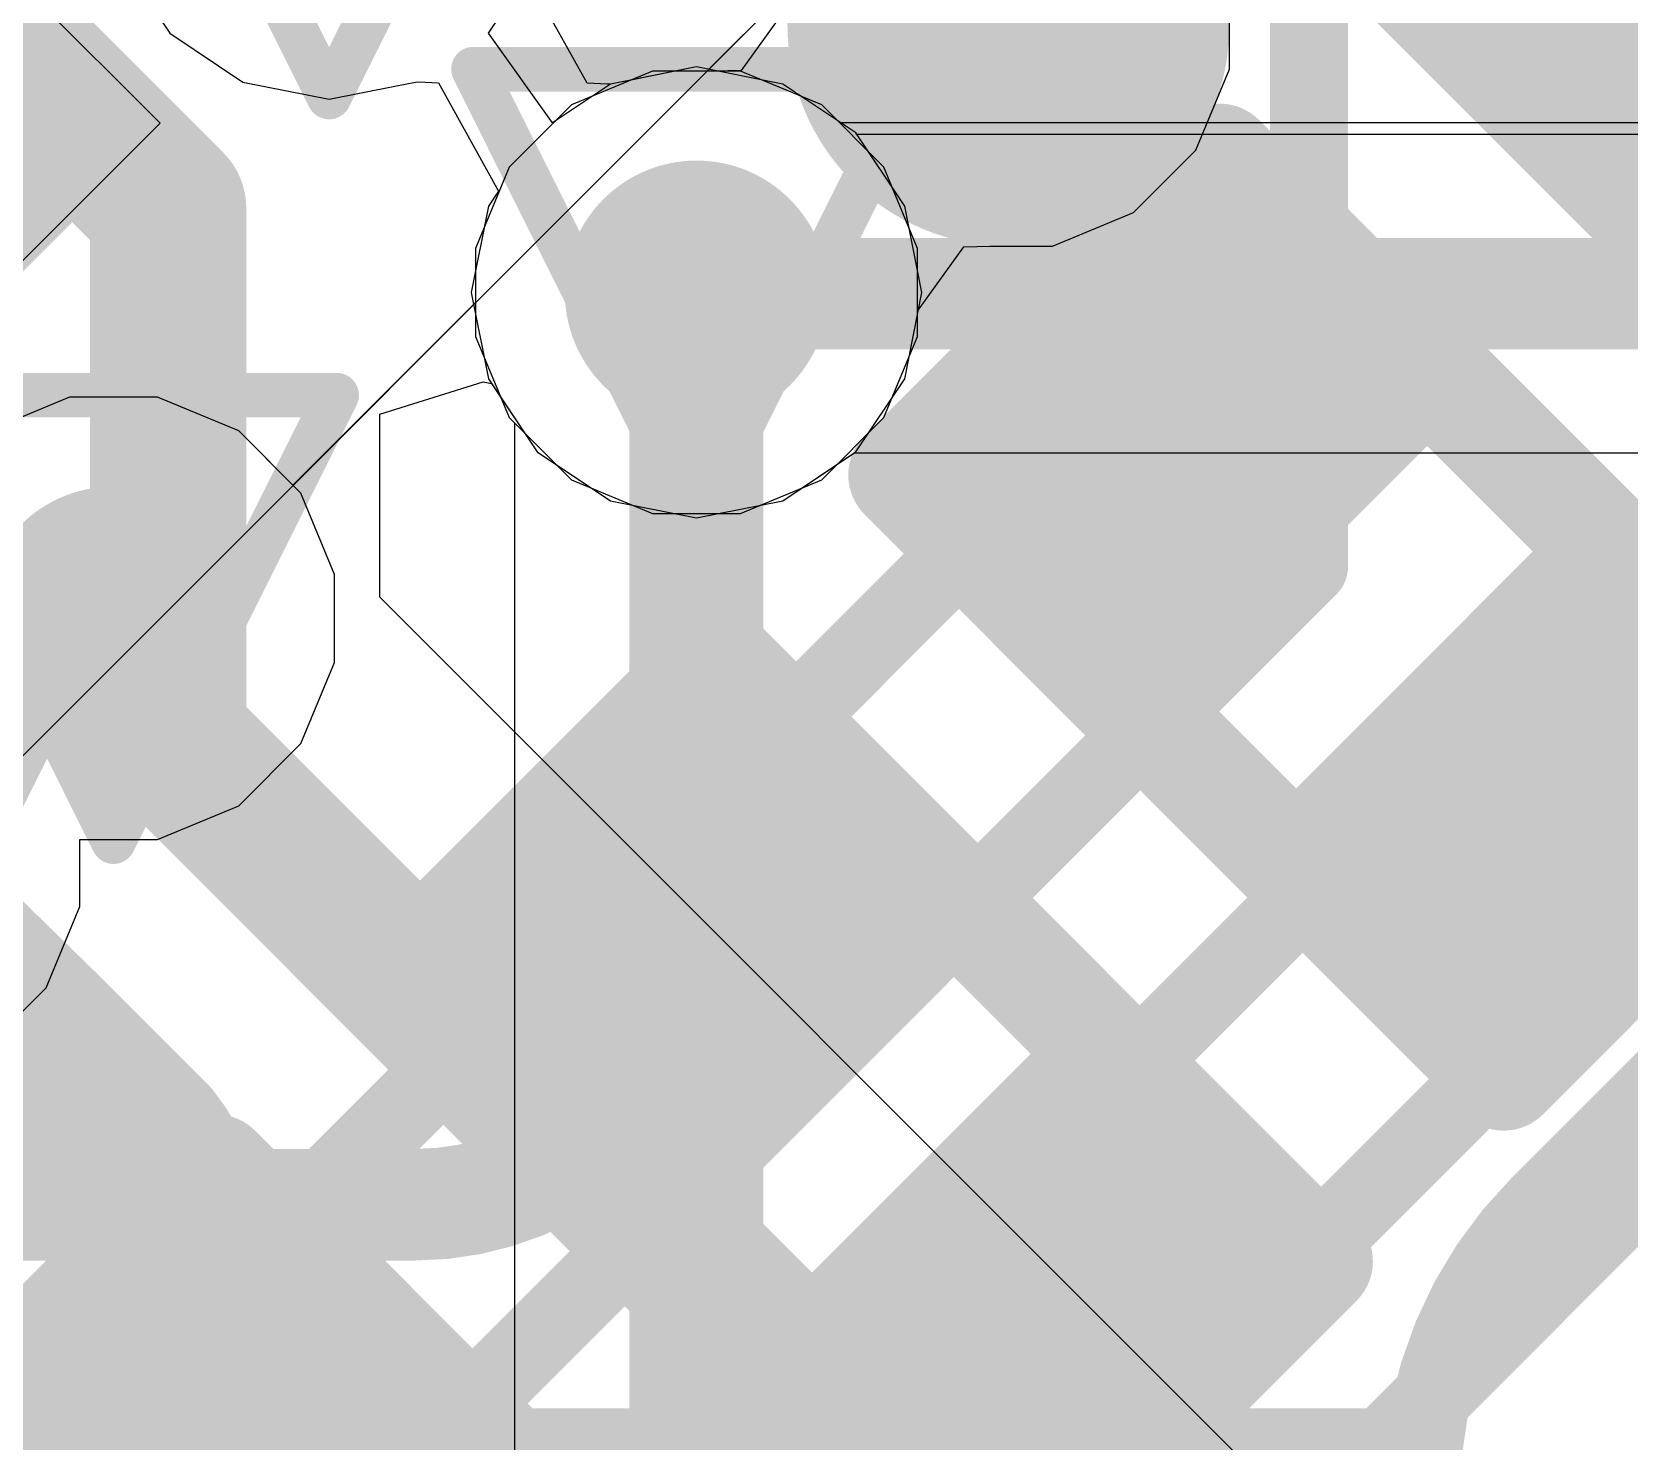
# Model space of a CAD drawing. Header units: inches. Extents: x -6 to 283, y -12 to 154.
# Drawn here: x 42.107 to 43.925, y 9.477 to 11.081 of the extents above; entities that cross this region are included whole.
import ezdxf

# ---------------------------------------------------------------- set-up
doc = ezdxf.new("R2010")
doc.units = ezdxf.units.IN
for name, color, linetype in [('Bottom Layer', 5, 'Continuous'), ('Drill Drawing', 1, 'Continuous'), ('GND-1', 16, 'Continuous'), ('GND-2', 90, 'Continuous'), ('GND-3', 216, 'Continuous'), ('GND-4', 54, 'Continuous'), ('PWR-1', 156, 'Continuous'), ('PWR-2', 130, 'Continuous'), ('Signal L1', 76, 'Continuous'), ('Signal L2', 6, 'Continuous'), ('Top Layer', 1, 'Continuous'), ('Top Overlay', 2, 'Continuous'), ('Top Paste', 8, 'Continuous'), ('Top Solder', 216, 'Continuous'), ('Via Holes', 16, 'Continuous')]:
    doc.layers.add(name, color=color, linetype=linetype)

# ---------------------------------------------------------------- blocks, each defined once
blk = doc.blocks.new('R___0201_126')
at = {"layer": 'Top Layer'}
for points in [[(-0.40999791, 0.18499963), (-0.13999845, 0.18499963), (-0.13999845, -0.18499963), (-0.40999791, -0.18499963)], [(0.14000099, 0.18499963), (0.41000045, 0.18499963), (0.41000045, -0.18499963), (0.14000099, -0.18499963)]]:
    blk.add_hatch(color=1, dxfattribs=at).paths.add_polyline_path(points)
at = {"layer": 'Top Paste'}
for points in [[(-0.40999791, 0.18499963), (-0.13999845, 0.18499963), (-0.13999845, -0.18499963), (-0.40999791, -0.18499963)], [(0.14000099, 0.18499963), (0.41000045, 0.18499963), (0.41000045, -0.18499963), (0.14000099, -0.18499963)]]:
    blk.add_hatch(color=8, dxfattribs=at).paths.add_polyline_path(points)
at = {"layer": 'Top Solder'}
for points in [[(-0.46499907, 0.24000079), (-0.08499729, 0.24000079), (-0.08499729, -0.24000079), (-0.46499907, -0.24000079)], [(0.08499983, 0.24000079), (0.46500161, 0.24000079), (0.46500161, -0.24000079), (0.08499983, -0.24000079)]]:
    blk.add_hatch(color=216, dxfattribs=at).paths.add_polyline_path(points)
at = {"layer": 'Top Overlay'}
for points in [[(-0.4826, 0.254, 0.127, 0.127, 0), (-0.4826, -0.254, 0.127, 0.127, 0)], [(0.4826, 0.254, 0.127, 0.127, 0), (-0.4826, 0.254, 0.127, 0.127, 0)], [(0.4826, 0.254, 0.127, 0.127, 0), (0.4826, -0.254, 0.127, 0.127, 0)], [(0.4826, -0.254, 0.127, 0.127, 0), (-0.4826, -0.254, 0.127, 0.127, 0)]]:
    blk.add_lwpolyline(points, format="xyseb", dxfattribs=at)
for points in [[(-0.51435, 0.254, 0.0635, 0.0635, 1), (-0.4508499999999999, 0.254, 0.0635, 0.0635, 1)], [(-0.51435, 0.254, 0.0635, 0.0635, 1), (-0.4508499999999999, 0.254, 0.0635, 0.0635, 1)], [(0.4508499999999999, 0.254, 0.0635, 0.0635, 1), (0.51435, 0.254, 0.0635, 0.0635, 1)], [(0.4508499999999999, 0.254, 0.0635, 0.0635, 1), (0.51435, 0.254, 0.0635, 0.0635, 1)], [(-0.51435, -0.254, 0.0635, 0.0635, 1), (-0.4508499999999999, -0.254, 0.0635, 0.0635, 1)], [(-0.51435, -0.254, 0.0635, 0.0635, 1), (-0.4508499999999999, -0.254, 0.0635, 0.0635, 1)], [(0.4508499999999999, -0.254, 0.0635, 0.0635, 1), (0.51435, -0.254, 0.0635, 0.0635, 1)], [(0.4508499999999999, -0.254, 0.0635, 0.0635, 1), (0.51435, -0.254, 0.0635, 0.0635, 1)]]:
    blk.add_lwpolyline(points, format="xyseb", close=True, dxfattribs=at)
blk = doc.blocks.new('R___0201_127')
at = {"layer": 'Top Layer'}
for points in [[(-0.40999791, 0.18499963), (-0.13999845, 0.18499963), (-0.13999845, -0.18499963), (-0.40999791, -0.18499963)], [(0.14000099, 0.18499963), (0.41000045, 0.18499963), (0.41000045, -0.18499963), (0.14000099, -0.18499963)]]:
    blk.add_hatch(color=1, dxfattribs=at).paths.add_polyline_path(points)
at = {"layer": 'Top Paste'}
for points in [[(-0.40999791, 0.18499963), (-0.13999845, 0.18499963), (-0.13999845, -0.18499963), (-0.40999791, -0.18499963)], [(0.14000099, 0.18499963), (0.41000045, 0.18499963), (0.41000045, -0.18499963), (0.14000099, -0.18499963)]]:
    blk.add_hatch(color=8, dxfattribs=at).paths.add_polyline_path(points)
at = {"layer": 'Top Solder'}
for points in [[(-0.46499907, 0.24000079), (-0.08499729, 0.24000079), (-0.08499729, -0.24000079), (-0.46499907, -0.24000079)], [(0.08499983, 0.24000079), (0.46500161, 0.24000079), (0.46500161, -0.24000079), (0.08499983, -0.24000079)]]:
    blk.add_hatch(color=216, dxfattribs=at).paths.add_polyline_path(points)
at = {"layer": 'Top Overlay'}
for points in [[(0.4826, 0.254, 0.127, 0.127, 0), (-0.4826, 0.254, 0.127, 0.127, 0)], [(-0.4826, 0.254, 0.127, 0.127, 0), (-0.4826, -0.254, 0.127, 0.127, 0)], [(0.4826, 0.254, 0.127, 0.127, 0), (0.4826, -0.254, 0.127, 0.127, 0)], [(0.4826, -0.254, 0.127, 0.127, 0), (-0.4826, -0.254, 0.127, 0.127, 0)]]:
    blk.add_lwpolyline(points, format="xyseb", dxfattribs=at)
for points in [[(-0.51435, 0.254, 0.0635, 0.0635, 1), (-0.4508499999999999, 0.254, 0.0635, 0.0635, 1)], [(-0.51435, 0.254, 0.0635, 0.0635, 1), (-0.4508499999999999, 0.254, 0.0635, 0.0635, 1)], [(0.4508499999999999, 0.254, 0.0635, 0.0635, 1), (0.51435, 0.254, 0.0635, 0.0635, 1)], [(0.4508499999999999, 0.254, 0.0635, 0.0635, 1), (0.51435, 0.254, 0.0635, 0.0635, 1)], [(-0.51435, -0.254, 0.0635, 0.0635, 1), (-0.4508499999999999, -0.254, 0.0635, 0.0635, 1)], [(-0.51435, -0.254, 0.0635, 0.0635, 1), (-0.4508499999999999, -0.254, 0.0635, 0.0635, 1)], [(0.4508499999999999, -0.254, 0.0635, 0.0635, 1), (0.51435, -0.254, 0.0635, 0.0635, 1)], [(0.4508499999999999, -0.254, 0.0635, 0.0635, 1), (0.51435, -0.254, 0.0635, 0.0635, 1)]]:
    blk.add_lwpolyline(points, format="xyseb", close=True, dxfattribs=at)
blk = doc.blocks.new('R___0201_132')
at = {"layer": 'Top Layer'}
for points in [[(-0.40999791, 0.18499963), (-0.13999845, 0.18499963), (-0.13999845, -0.18499963), (-0.40999791, -0.18499963)], [(0.14000099, 0.18499963), (0.41000045, 0.18499963), (0.41000045, -0.18499963), (0.14000099, -0.18499963)]]:
    blk.add_hatch(color=1, dxfattribs=at).paths.add_polyline_path(points)
at = {"layer": 'Top Paste'}
for points in [[(-0.40999791, 0.18499963), (-0.13999845, 0.18499963), (-0.13999845, -0.18499963), (-0.40999791, -0.18499963)], [(0.14000099, 0.18499963), (0.41000045, 0.18499963), (0.41000045, -0.18499963), (0.14000099, -0.18499963)]]:
    blk.add_hatch(color=8, dxfattribs=at).paths.add_polyline_path(points)
at = {"layer": 'Top Solder'}
for points in [[(-0.46499907, 0.24000079), (-0.08499729, 0.24000079), (-0.08499729, -0.24000079), (-0.46499907, -0.24000079)], [(0.08499983, 0.24000079), (0.46500161, 0.24000079), (0.46500161, -0.24000079), (0.08499983, -0.24000079)]]:
    blk.add_hatch(color=216, dxfattribs=at).paths.add_polyline_path(points)
at = {"layer": 'Top Overlay'}
for points in [[(-0.4826, 0.254, 0.127, 0.127, 0), (-0.4826, -0.254, 0.127, 0.127, 0)], [(0.4826, 0.254, 0.127, 0.127, 0), (-0.4826, 0.254, 0.127, 0.127, 0)], [(0.4826, 0.254, 0.127, 0.127, 0), (0.4826, -0.254, 0.127, 0.127, 0)], [(0.4826, -0.254, 0.127, 0.127, 0), (-0.4826, -0.254, 0.127, 0.127, 0)]]:
    blk.add_lwpolyline(points, format="xyseb", dxfattribs=at)
for points in [[(-0.51435, 0.254, 0.0635, 0.0635, 1), (-0.4508499999999999, 0.254, 0.0635, 0.0635, 1)], [(-0.51435, 0.254, 0.0635, 0.0635, 1), (-0.4508499999999999, 0.254, 0.0635, 0.0635, 1)], [(0.4508499999999999, 0.254, 0.0635, 0.0635, 1), (0.51435, 0.254, 0.0635, 0.0635, 1)], [(0.4508499999999999, 0.254, 0.0635, 0.0635, 1), (0.51435, 0.254, 0.0635, 0.0635, 1)], [(-0.51435, -0.254, 0.0635, 0.0635, 1), (-0.4508499999999999, -0.254, 0.0635, 0.0635, 1)], [(-0.51435, -0.254, 0.0635, 0.0635, 1), (-0.4508499999999999, -0.254, 0.0635, 0.0635, 1)], [(0.4508499999999999, -0.254, 0.0635, 0.0635, 1), (0.51435, -0.254, 0.0635, 0.0635, 1)], [(0.4508499999999999, -0.254, 0.0635, 0.0635, 1), (0.51435, -0.254, 0.0635, 0.0635, 1)]]:
    blk.add_lwpolyline(points, format="xyseb", close=True, dxfattribs=at)
blk = doc.blocks.new('R___0201_133')
at = {"layer": 'Top Layer'}
for points in [[(-0.40999791, 0.18499963), (-0.13999845, 0.18499963), (-0.13999845, -0.18499963), (-0.40999791, -0.18499963)], [(0.14000099, 0.18499963), (0.41000045, 0.18499963), (0.41000045, -0.18499963), (0.14000099, -0.18499963)]]:
    blk.add_hatch(color=1, dxfattribs=at).paths.add_polyline_path(points)
at = {"layer": 'Top Paste'}
for points in [[(-0.40999791, 0.18499963), (-0.13999845, 0.18499963), (-0.13999845, -0.18499963), (-0.40999791, -0.18499963)], [(0.14000099, 0.18499963), (0.41000045, 0.18499963), (0.41000045, -0.18499963), (0.14000099, -0.18499963)]]:
    blk.add_hatch(color=8, dxfattribs=at).paths.add_polyline_path(points)
at = {"layer": 'Top Solder'}
for points in [[(-0.46499907, 0.24000079), (-0.08499729, 0.24000079), (-0.08499729, -0.24000079), (-0.46499907, -0.24000079)], [(0.08499983, 0.24000079), (0.46500161, 0.24000079), (0.46500161, -0.24000079), (0.08499983, -0.24000079)]]:
    blk.add_hatch(color=216, dxfattribs=at).paths.add_polyline_path(points)
at = {"layer": 'Top Overlay'}
for points in [[(0.4826, 0.254, 0.127, 0.127, 0), (-0.4826, 0.254, 0.127, 0.127, 0)], [(-0.4826, 0.254, 0.127, 0.127, 0), (-0.4826, -0.254, 0.127, 0.127, 0)], [(0.4826, 0.254, 0.127, 0.127, 0), (0.4826, -0.254, 0.127, 0.127, 0)], [(0.4826, -0.254, 0.127, 0.127, 0), (-0.4826, -0.254, 0.127, 0.127, 0)]]:
    blk.add_lwpolyline(points, format="xyseb", dxfattribs=at)
for points in [[(-0.51435, 0.254, 0.0635, 0.0635, 1), (-0.4508499999999999, 0.254, 0.0635, 0.0635, 1)], [(-0.51435, 0.254, 0.0635, 0.0635, 1), (-0.4508499999999999, 0.254, 0.0635, 0.0635, 1)], [(0.4508499999999999, 0.254, 0.0635, 0.0635, 1), (0.51435, 0.254, 0.0635, 0.0635, 1)], [(0.4508499999999999, 0.254, 0.0635, 0.0635, 1), (0.51435, 0.254, 0.0635, 0.0635, 1)], [(-0.51435, -0.254, 0.0635, 0.0635, 1), (-0.4508499999999999, -0.254, 0.0635, 0.0635, 1)], [(-0.51435, -0.254, 0.0635, 0.0635, 1), (-0.4508499999999999, -0.254, 0.0635, 0.0635, 1)], [(0.4508499999999999, -0.254, 0.0635, 0.0635, 1), (0.51435, -0.254, 0.0635, 0.0635, 1)], [(0.4508499999999999, -0.254, 0.0635, 0.0635, 1), (0.51435, -0.254, 0.0635, 0.0635, 1)]]:
    blk.add_lwpolyline(points, format="xyseb", close=True, dxfattribs=at)
blk = doc.blocks.new('R___0201_166')
at = {"layer": 'Top Layer'}
for points in [[(-0.40999791, 0.18499963), (-0.13999845, 0.18499963), (-0.13999845, -0.18499963), (-0.40999791, -0.18499963)], [(0.14000099, 0.18499963), (0.41000045, 0.18499963), (0.41000045, -0.18499963), (0.14000099, -0.18499963)]]:
    blk.add_hatch(color=1, dxfattribs=at).paths.add_polyline_path(points)
at = {"layer": 'Top Paste'}
for points in [[(-0.40999791, 0.18499963), (-0.13999845, 0.18499963), (-0.13999845, -0.18499963), (-0.40999791, -0.18499963)], [(0.14000099, 0.18499963), (0.41000045, 0.18499963), (0.41000045, -0.18499963), (0.14000099, -0.18499963)]]:
    blk.add_hatch(color=8, dxfattribs=at).paths.add_polyline_path(points)
at = {"layer": 'Top Solder'}
for points in [[(-0.46499907, 0.24000079), (-0.08499729, 0.24000079), (-0.08499729, -0.24000079), (-0.46499907, -0.24000079)], [(0.08499983, 0.24000079), (0.46500161, 0.24000079), (0.46500161, -0.24000079), (0.08499983, -0.24000079)]]:
    blk.add_hatch(color=216, dxfattribs=at).paths.add_polyline_path(points)
at = {"layer": 'Top Overlay'}
for points in [[(-0.4826, 0.254, 0.127, 0.127, 0), (0.4826, 0.254, 0.127, 0.127, 0)], [(-0.4826, -0.254, 0.127, 0.127, 0), (-0.4826, 0.254, 0.127, 0.127, 0)], [(0.4826, -0.254, 0.127, 0.127, 0), (0.4826, 0.254, 0.127, 0.127, 0)], [(-0.4826, -0.254, 0.127, 0.127, 0), (0.4826, -0.254, 0.127, 0.127, 0)]]:
    blk.add_lwpolyline(points, format="xyseb", dxfattribs=at)
for points in [[(-0.51435, 0.254, 0.0635, 0.0635, 1), (-0.4508499999999999, 0.254, 0.0635, 0.0635, 1)], [(-0.51435, 0.254, 0.0635, 0.0635, 1), (-0.4508499999999999, 0.254, 0.0635, 0.0635, 1)], [(0.4508499999999999, 0.254, 0.0635, 0.0635, 1), (0.51435, 0.254, 0.0635, 0.0635, 1)], [(0.4508499999999999, 0.254, 0.0635, 0.0635, 1), (0.51435, 0.254, 0.0635, 0.0635, 1)], [(-0.51435, -0.254, 0.0635, 0.0635, 1), (-0.4508499999999999, -0.254, 0.0635, 0.0635, 1)], [(-0.51435, -0.254, 0.0635, 0.0635, 1), (-0.4508499999999999, -0.254, 0.0635, 0.0635, 1)], [(0.4508499999999999, -0.254, 0.0635, 0.0635, 1), (0.51435, -0.254, 0.0635, 0.0635, 1)], [(0.4508499999999999, -0.254, 0.0635, 0.0635, 1), (0.51435, -0.254, 0.0635, 0.0635, 1)]]:
    blk.add_lwpolyline(points, format="xyseb", close=True, dxfattribs=at)

msp = doc.modelspace()

# ---------------------------------------------------------------- hatches: boundary and pattern name
at = {"layer": 'Bottom Layer'}
h = msp.add_hatch(color=5, dxfattribs=at)
edge = h.paths.add_edge_path()
edge.add_arc((42.86377254, 10.78423294), 0.1499997, 0, 360)
at = {"layer": 'GND-1'}
h = msp.add_hatch(color=16, dxfattribs=at)
edge = h.paths.add_edge_path()
edge.add_arc((43.21880358, 11.08843858), 0.1499997, 0, 360)
h = msp.add_hatch(color=16, dxfattribs=at)
edge = h.paths.add_edge_path()
edge.add_arc((42.86377254, 10.78423294), 0.1499997, 0, 360)
h = msp.add_hatch(color=16, dxfattribs=at)
edge = h.paths.add_edge_path()
edge.add_arc((42.1999791, 10.41328118), 0.1499997, 0, 360)
at = {"layer": 'GND-2'}
h = msp.add_hatch(color=90, dxfattribs=at)
edge = h.paths.add_edge_path()
edge.add_arc((42.86377254, 10.78423294), 0.1499997, 0, 360)
at = {"layer": 'GND-3'}
h = msp.add_hatch(color=216, dxfattribs=at)
edge = h.paths.add_edge_path()
edge.add_arc((42.86377254, 10.78423294), 0.1499997, 0, 360)
at = {"layer": 'GND-4'}
h = msp.add_hatch(color=54, dxfattribs=at)
edge = h.paths.add_edge_path()
edge.add_arc((42.86377254, 10.78423294), 0.1499997, 0, 360)
at = {"layer": 'PWR-1'}
h = msp.add_hatch(color=156, dxfattribs=at)
edge = h.paths.add_edge_path()
edge.add_arc((42.86377254, 10.78423294), 0.1499997, 0, 360)
at = {"layer": 'PWR-2'}
h = msp.add_hatch(color=130, dxfattribs=at)
edge = h.paths.add_edge_path()
edge.add_arc((42.86377254, 10.78423294), 0.1499997, 0, 360)
at = {"layer": 'Signal L1'}
h = msp.add_hatch(color=76, dxfattribs=at)
edge = h.paths.add_edge_path()
edge.add_arc((43.21880358, 11.08843858), 0.1499997, 0, 360)
h = msp.add_hatch(color=76, dxfattribs=at)
edge = h.paths.add_edge_path()
edge.add_arc((42.86377254, 10.78423294), 0.1499997, 0, 360)
h = msp.add_hatch(color=76, dxfattribs=at)
edge = h.paths.add_edge_path()
edge.add_arc((42.1999791, 10.41328118), 0.1499997, 0, 360)
at = {"layer": 'Signal L2'}
h = msp.add_hatch(color=6, dxfattribs=at)
edge = h.paths.add_edge_path()
edge.add_arc((42.86377254, 10.78423294), 0.1499997, 0, 360)
at = {"layer": 'Top Layer'}
h = msp.add_hatch(color=1, dxfattribs=at)
edge = h.paths.add_edge_path()
edge.add_arc((43.21880358, 11.08843858), 0.1499997, 0, 360)
h = msp.add_hatch(color=1, dxfattribs=at)
edge = h.paths.add_edge_path()
edge.add_arc((42.86377254, 10.78423294), 0.1499997, 0, 360)
h = msp.add_hatch(color=1, dxfattribs=at)
edge = h.paths.add_edge_path()
edge.add_arc((42.1999791, 10.41328118), 0.1499997, 0, 360)
at = {"layer": 'Top Solder'}
h = msp.add_hatch(color=216, dxfattribs=at)
edge = h.paths.add_edge_path()
edge.add_arc((43.21880358, 11.08843858), 0.2515997, 0, 360)
at = {"layer": 'Via Holes'}
h = msp.add_hatch(color=7, dxfattribs=at)
edge = h.paths.add_edge_path()
edge.add_arc((43.21880358, 11.08843858), 0.07499858, 0, 360)
h = msp.add_hatch(color=7, dxfattribs=at)
edge = h.paths.add_edge_path()
edge.add_arc((42.86377254, 10.78423294), 0.07499858, 0, 360)
h = msp.add_hatch(color=7, dxfattribs=at)
edge = h.paths.add_edge_path()
edge.add_arc((42.1999791, 10.41328118), 0.07499858, 0, 360)

# ---------------------------------------------------------------- linework, layer by layer
at = {"layer": 'Bottom Layer'}
for p, q in [((42.81372691999999, 11.03583264), (42.72125313999999, 10.99752944)), ((42.91381816, 11.03583264), (42.81372691999999, 11.03583264)), ((43.00629194, 10.99752944), (42.91381816, 11.03583264)), ((42.72125313999999, 10.99752944), (42.65047604, 10.92675234)), ((43.02677958, 10.9770418), (43.00629194, 10.99752944)), ((44.15964498, 10.9770418), (43.02677958, 10.9770418)), ((42.65047604, 10.92675234), (42.61217284, 10.83427856)), ((42.61217284, 10.83427856), (42.61217284, 10.73418732)), ((42.61217284, 10.73418732), (42.65047604, 10.64171354)), ((42.65047604, 10.64171354), (42.65634852, 10.63584106)), ((42.65634852, 10.63584106), (42.65634852, 8.45383374))]:
    msp.add_line(p, q, dxfattribs=at)
for points in [[(42.8635287, 8.14903374, 0.1524, 0.1524, 0), (42.8635287, 10.78423294, 0.1524, 0.1524, 0)], [(42.86519493999999, 10.78281054, 0.127, 0.127, 0), (44.15964498, 10.78281054, 0.127, 0.127, 0)]]:
    msp.add_lwpolyline(points, format="xyseb", dxfattribs=at)
for points in [[(42.8254287, 10.78423294, 0.0762, 0.0762, 1), (42.9016287, 10.78423294, 0.0762, 0.0762, 1)], [(42.83344494, 10.78281054, 0.0635, 0.0635, 1), (42.89694494, 10.78281054, 0.0635, 0.0635, 1)]]:
    msp.add_lwpolyline(points, format="xyseb", close=True, dxfattribs=at)
at = {"layer": 'Drill Drawing'}
for points in [[(42.19142437999999, 11.51461502, 0.0508, 0.0508, 0), (42.44542438, 11.00661502, 0.0508, 0.0508, 0)], [(42.44542438, 11.00661502, 0.0508, 0.0508, 0), (42.69942438, 11.51461502, 0.0508, 0.0508, 0)], [(42.96480357999999, 11.34243858, 0.0508, 0.0508, 0), (43.21880358, 10.83443858, 0.0508, 0.0508, 0)], [(43.21880358, 10.83443858, 0.0508, 0.0508, 0), (43.47280358, 11.34243858, 0.0508, 0.0508, 0)], [(42.60977253999999, 11.03823294, 0.0508, 0.0508, 0), (43.11777254, 11.03823294, 0.0508, 0.0508, 0)], [(42.60977253999999, 11.03823294, 0.0508, 0.0508, 0), (42.86377254, 10.53023294, 0.0508, 0.0508, 0)], [(42.86377254, 10.53023294, 0.0508, 0.0508, 0), (43.11777254, 11.03823294, 0.0508, 0.0508, 0)], [(41.9459791, 10.66728118, 0.0508, 0.0508, 0), (42.4539791, 10.66728118, 0.0508, 0.0508, 0)], [(41.9459791, 10.66728118, 0.0508, 0.0508, 0), (42.1999791, 10.15928118, 0.0508, 0.0508, 0)], [(42.1999791, 10.15928118, 0.0508, 0.0508, 0), (42.4539791, 10.66728118, 0.0508, 0.0508, 0)], [(41.65598222, 10.3894636, 0.0508, 0.0508, 0), (42.16398221999999, 10.3894636, 0.0508, 0.0508, 0)], [(41.90998222, 9.8814636, 0.0508, 0.0508, 0), (42.16398221999999, 10.3894636, 0.0508, 0.0508, 0)]]:
    msp.add_lwpolyline(points, format="xyseb", dxfattribs=at)
for points in [[(42.59707254, 11.03823294, 0.0254, 0.0254, 1), (42.62247254, 11.03823294, 0.0254, 0.0254, 1)], [(42.59707254, 11.03823294, 0.0254, 0.0254, 1), (42.62247254, 11.03823294, 0.0254, 0.0254, 1)], [(43.10507253999999, 11.03823294, 0.0254, 0.0254, 1), (43.13047253999999, 11.03823294, 0.0254, 0.0254, 1)], [(43.10507253999999, 11.03823294, 0.0254, 0.0254, 1), (43.13047253999999, 11.03823294, 0.0254, 0.0254, 1)], [(42.43272438, 11.00661502, 0.0254, 0.0254, 1), (42.45812437999999, 11.00661502, 0.0254, 0.0254, 1)], [(42.43272438, 11.00661502, 0.0254, 0.0254, 1), (42.45812437999999, 11.00661502, 0.0254, 0.0254, 1)], [(43.20610358, 10.83443858, 0.0254, 0.0254, 1), (43.23150357999999, 10.83443858, 0.0254, 0.0254, 1)], [(43.20610358, 10.83443858, 0.0254, 0.0254, 1), (43.23150357999999, 10.83443858, 0.0254, 0.0254, 1)], [(42.4412791, 10.66728118, 0.0254, 0.0254, 1), (42.4666791, 10.66728118, 0.0254, 0.0254, 1)], [(42.4412791, 10.66728118, 0.0254, 0.0254, 1), (42.4666791, 10.66728118, 0.0254, 0.0254, 1)], [(42.85107254, 10.53023294, 0.0254, 0.0254, 1), (42.87647254, 10.53023294, 0.0254, 0.0254, 1)], [(42.85107254, 10.53023294, 0.0254, 0.0254, 1), (42.87647254, 10.53023294, 0.0254, 0.0254, 1)], [(42.15128222, 10.3894636, 0.0254, 0.0254, 1), (42.17668222, 10.3894636, 0.0254, 0.0254, 1)], [(42.15128222, 10.3894636, 0.0254, 0.0254, 1), (42.17668222, 10.3894636, 0.0254, 0.0254, 1)], [(42.1872791, 10.15928118, 0.0254, 0.0254, 1), (42.2126791, 10.15928118, 0.0254, 0.0254, 1)], [(42.1872791, 10.15928118, 0.0254, 0.0254, 1), (42.2126791, 10.15928118, 0.0254, 0.0254, 1)]]:
    msp.add_lwpolyline(points, format="xyseb", close=True, dxfattribs=at)
at = {"layer": 'GND-1'}
for p, q in [((42.96720388, 11.10994476), (42.91447602, 11.03674958)), ((43.47040328, 11.03839296), (43.47040328, 11.1153702)), ((42.91447602, 11.03674958), (42.88507043999999, 11.03583264)), ((43.43210008, 10.94591918), (43.47040328, 11.03839296)), ((42.81372691999999, 11.03583264), (42.72125313999999, 10.99752944)), ((42.88507043999999, 11.03583264), (42.81372691999999, 11.03583264)), ((42.72125313999999, 10.99752944), (42.65047604, 10.92675234)), ((43.36132298, 10.87514208), (43.43210008, 10.94591918)), ((42.65047604, 10.92675234), (42.61217284, 10.83427856)), ((43.2688492, 10.83683888), (43.36132298, 10.87514208)), ((43.1681001, 10.83592194), (43.19750568, 10.83683888)), ((43.19750568, 10.83683888), (43.2688492, 10.83683888)), ((42.61217284, 10.83427856), (42.61217284, 10.73418732)), ((43.11537224, 10.76272676), (43.1681001, 10.83592194)), ((43.11537224, 10.73418732), (43.11537224, 10.76272676)), ((42.61217284, 10.73418732), (42.65047604, 10.64171354)), ((43.07706904, 10.64171354), (43.11537224, 10.73418732)), ((42.14993348, 10.66488088), (42.0574597, 10.62657768)), ((42.25002472, 10.66488088), (42.14993348, 10.66488088)), ((42.3424985, 10.62657768), (42.25002472, 10.66488088)), ((42.65047604, 10.64171354), (42.72125313999999, 10.57093644)), ((43.00629194, 10.57093644), (43.07706904, 10.64171354)), ((42.4132756, 10.55580058), (42.3424985, 10.62657768)), ((42.72125313999999, 10.57093644), (42.81372691999999, 10.53263324)), ((42.91381816, 10.53263324), (43.00629194, 10.57093644)), ((42.4515788, 10.4633268), (42.4132756, 10.55580058)), ((42.81372691999999, 10.53263324), (42.91381816, 10.53263324)), ((42.4515788, 10.36323556), (42.4515788, 10.4633268)), ((42.4132756, 10.27076178), (42.4515788, 10.36323556)), ((42.3424985, 10.19998468), (42.4132756, 10.27076178)), ((42.25002472, 10.16168148), (42.3424985, 10.19998468)), ((42.16158192, 10.08541798), (42.16158192, 10.16168148)), ((42.16158192, 10.16168148), (42.25002472, 10.16168148)), ((42.12327871999999, 9.9929442), (42.16158192, 10.08541798)), ((42.05250161999999, 9.9221671), (42.12327871999999, 9.9929442))]:
    msp.add_line(p, q, dxfattribs=at)
at = {"layer": 'GND-2'}
for p, q in [((42.81372691999999, 11.03583264), (42.72125313999999, 10.99752944)), ((42.91381816, 11.03583264), (42.81372691999999, 11.03583264)), ((43.00629194, 10.99752944), (42.91381816, 11.03583264)), ((42.72125313999999, 10.99752944), (42.65047604, 10.92675234)), ((43.07706904, 10.92675234), (43.00629194, 10.99752944)), ((42.65047604, 10.92675234), (42.61217284, 10.83427856)), ((43.11537224, 10.83427856), (43.07706904, 10.92675234)), ((42.61217284, 10.83427856), (42.61217284, 10.73418732)), ((43.11537224, 10.73418732), (43.11537224, 10.83427856)), ((42.61217284, 10.73418732), (42.65047604, 10.64171354)), ((43.07706904, 10.64171354), (43.11537224, 10.73418732)), ((42.65047604, 10.64171354), (42.72125313999999, 10.57093644)), ((43.00629194, 10.57093644), (43.07706904, 10.64171354)), ((42.72125313999999, 10.57093644), (42.81372691999999, 10.53263324)), ((42.91381816, 10.53263324), (43.00629194, 10.57093644)), ((42.81372691999999, 10.53263324), (42.91381816, 10.53263324))]:
    msp.add_line(p, q, dxfattribs=at)
at = {"layer": 'GND-3'}
for p, q in [((42.81372691999999, 11.03583264), (42.72125313999999, 10.99752944)), ((42.91381816, 11.03583264), (42.81372691999999, 11.03583264)), ((43.00629194, 10.99752944), (42.91381816, 11.03583264)), ((42.72125313999999, 10.99752944), (42.65047604, 10.92675234)), ((43.07706904, 10.92675234), (43.00629194, 10.99752944)), ((42.65047604, 10.92675234), (42.61217284, 10.83427856)), ((43.11537224, 10.83427856), (43.07706904, 10.92675234)), ((42.61217284, 10.83427856), (42.61217284, 10.73418732)), ((43.11537224, 10.73418732), (43.11537224, 10.83427856)), ((42.61217284, 10.73418732), (42.65047604, 10.64171354)), ((43.07706904, 10.64171354), (43.11537224, 10.73418732)), ((42.65047604, 10.64171354), (42.72125313999999, 10.57093644)), ((43.00629194, 10.57093644), (43.07706904, 10.64171354)), ((42.72125313999999, 10.57093644), (42.81372691999999, 10.53263324)), ((42.91381816, 10.53263324), (43.00629194, 10.57093644)), ((42.81372691999999, 10.53263324), (42.91381816, 10.53263324))]:
    msp.add_line(p, q, dxfattribs=at)
at = {"layer": 'GND-4'}
for p, q in [((42.81372691999999, 11.03583264), (42.72125313999999, 10.99752944)), ((42.91381816, 11.03583264), (42.81372691999999, 11.03583264)), ((43.00629194, 10.99752944), (42.91381816, 11.03583264)), ((42.72125313999999, 10.99752944), (42.65047604, 10.92675234)), ((43.07706904, 10.92675234), (43.00629194, 10.99752944)), ((42.65047604, 10.92675234), (42.61217284, 10.83427856)), ((43.11537224, 10.83427856), (43.07706904, 10.92675234)), ((42.61217284, 10.83427856), (42.61217284, 10.73418732)), ((43.11537224, 10.73418732), (43.11537224, 10.83427856)), ((42.61217284, 10.73418732), (42.65047604, 10.64171354)), ((43.07706904, 10.64171354), (43.11537224, 10.73418732)), ((42.65047604, 10.64171354), (42.72125313999999, 10.57093644)), ((43.00629194, 10.57093644), (43.07706904, 10.64171354)), ((42.72125313999999, 10.57093644), (42.81372691999999, 10.53263324)), ((42.91381816, 10.53263324), (43.00629194, 10.57093644)), ((42.81372691999999, 10.53263324), (42.91381816, 10.53263324))]:
    msp.add_line(p, q, dxfattribs=at)
at = {"layer": 'PWR-1'}
for p, q in [((42.20842206, 11.16244656), (42.26403028, 11.07922092)), ((42.73936334, 11.02213188), (42.67101448, 11.14536506)), ((42.26403028, 11.07922092), (42.34725591999999, 11.0236127)), ((42.86377254, 11.04076278), (42.7888273, 11.02585552)), ((42.961941, 11.02123526), (42.86377254, 11.04076278)), ((42.34725591999999, 11.0236127), (42.44542438, 11.00408518)), ((42.44542438, 11.00408518), (42.52036962, 11.01899244)), ((42.52036962, 11.01899244), (42.54359284, 11.02360762)), ((42.54359284, 11.02360762), (42.5470955, 11.02371684)), ((42.5470955, 11.02371684), (42.56983358, 11.02271608)), ((42.56983358, 11.02271608), (42.63818243999999, 10.8994829)), ((42.76210142, 11.02113112), (42.73936334, 11.02213188)), ((42.76560408, 11.02124034), (42.76210142, 11.02113112)), ((42.7888273, 11.02585552), (42.76560408, 11.02124034)), ((43.04516664, 10.96562704), (42.961941, 11.02123526)), ((43.04619279999999, 10.96409288), (43.04516664, 10.96562704)), ((44.85200326, 10.96409288), (43.04619279999999, 10.96409288)), ((42.63818243999999, 10.8994829), (42.62677022, 10.8824014)), ((42.62677022, 10.8824014), (42.60724269999999, 10.78423294)), ((42.60724269999999, 10.78423294), (42.62677022, 10.68606448)), ((42.62677022, 10.68606448), (42.68237844, 10.60283884)), ((42.68237844, 10.60283884), (42.76560408, 10.54723062)), ((42.961941, 10.54723062), (43.04320576, 10.6015282)), ((43.04320576, 10.6015282), (44.77691324, 10.6015282)), ((42.76560408, 10.54723062), (42.86377254, 10.5277031)), ((42.86377254, 10.5277031), (42.961941, 10.54723062))]:
    msp.add_line(p, q, dxfattribs=at)
msp.add_lwpolyline([(42.86377254, 10.78281054, 0.1016, 0.1016, 0), (44.85200326, 10.78281054, 0.1016, 0.1016, 0)], format="xyseb", dxfattribs=at)
msp.add_lwpolyline([(42.83837254, 10.78281054, 0.0508, 0.0508, 1), (42.88917254, 10.78281054, 0.0508, 0.0508, 1)], format="xyseb", close=True, dxfattribs=at)
at = {"layer": 'PWR-2'}
for p, q in [((42.62681848, 11.07922346), (42.6824267, 11.16244656)), ((42.69981807999999, 10.97728056), (42.62681848, 11.07922346)), ((42.86377254, 11.04076278), (42.76560408, 11.02123526)), ((42.961941, 11.02123526), (42.86377254, 11.04076278)), ((42.76560408, 11.02123526), (42.69981807999999, 10.97728056)), ((43.04516664, 10.96562704), (42.961941, 11.02123526)), ((43.10077486, 10.8824014), (43.04516664, 10.96562704)), ((43.12030238, 10.78423294), (43.10077486, 10.8824014)), ((43.10077486, 10.68606448), (43.12030238, 10.78423294)), ((42.50333638, 10.64575214), (42.62082916, 10.68255674)), ((42.62082916, 10.68255674), (42.63033638, 10.6807254)), ((42.63033638, 10.6807254), (42.68237844, 10.60283884)), ((43.04516664, 10.60283884), (43.10077486, 10.68606448)), ((42.50333638, 10.43744928), (42.50333638, 10.64575214)), ((42.68237844, 10.60283884), (42.76560408, 10.54723062)), ((42.961941, 10.54723062), (43.04516664, 10.60283884)), ((42.76560408, 10.54723062), (42.86377254, 10.5277031)), ((42.86377254, 10.5277031), (42.961941, 10.54723062)), ((46.29150762, 6.64926788), (42.50333638, 10.43744928))]:
    msp.add_line(p, q, dxfattribs=at)
for points in [[(41.38601832, 11.75655002, 0.1778, 0.1778, 0), (42.26224212, 10.88032622, 0.1778, 0.1778, 0)], [(42.26224212, 10.27606276, 0.1778, 0.1778, 0), (42.26224212, 10.88032622, 0.1778, 0.1778, 0)], [(42.26224212, 10.27606276, 0.1778, 0.1778, 0), (50.73239281999999, 1.80591206, 0.1778, 0.1778, 0)], [(42.00645142, 9.97019342, 0.1778, 0.1778, 0), (50.79812293999999, 1.1785219, 0.1778, 0.1778, 0)]]:
    msp.add_lwpolyline(points, format="xyseb", dxfattribs=at)
for points in [[(42.21779212, 10.88032622, 0.08889999999999999, 0.08889999999999999, 1), (42.30669211999999, 10.88032622, 0.08889999999999999, 0.08889999999999999, 1)], [(42.21779212, 10.88032622, 0.08889999999999999, 0.08889999999999999, 1), (42.30669211999999, 10.88032622, 0.08889999999999999, 0.08889999999999999, 1)], [(42.21779212, 10.27606276, 0.08889999999999999, 0.08889999999999999, 1), (42.30669211999999, 10.27606276, 0.08889999999999999, 0.08889999999999999, 1)], [(42.21779212, 10.27606276, 0.08889999999999999, 0.08889999999999999, 1), (42.30669211999999, 10.27606276, 0.08889999999999999, 0.08889999999999999, 1)]]:
    msp.add_lwpolyline(points, format="xyseb", close=True, dxfattribs=at)
at = {"layer": 'Signal L1'}
for points in [[(43.64464982, 9.47007758, 0.08889999999999999, 0.08889999999999999, 0), (46.29147206, 12.11689982, 0.08889999999999999, 0.08889999999999999, 0)], [(43.21880358, 11.08843858, 0.08889999999999999, 0.08889999999999999, 0), (43.25824215999999, 11.1264065, 0.08889999999999999, 0.08889999999999999, 0)], [(41.6161601, 10.90790554, 0.08889999999999999, 0.08889999999999999, 0), (42.15455374, 10.38137878, 0.08889999999999999, 0.08889999999999999, 0)], [(42.8635287, 10.0662994, 0.127, 0.127, 0), (42.8635287, 10.8345986, 0.127, 0.127, 0)], [(42.160444, 10.37540724, 0.08889999999999999, 0.08889999999999999, 0), (42.1999791, 10.41328118, 0.08889999999999999, 0.08889999999999999, 0)], [(42.15455627999999, 10.38138132, 0.08889999999999999, 0.08889999999999999, -0.007179240935153487), (42.160444, 10.37540724, 0.08889999999999999, 0.08889999999999999, 0)], [(42.8635287, 10.0662994, 0.127, 0.127, -0.4142135623730951), (42.54331344, 9.746084139999999, 0.127, 0.127, 0)], [(36.95050776, 9.746084139999999, 0.127, 0.127, 0), (42.54331344, 9.746084139999999, 0.127, 0.127, 0)], [(32.94669814, 9.47007758, 0.08889999999999999, 0.08889999999999999, 0), (43.64464982, 9.47007758, 0.08889999999999999, 0.08889999999999999, 0)]]:
    msp.add_lwpolyline(points, format="xyseb", dxfattribs=at)
for points in [[(43.19657858, 11.08843858, 0.04445, 0.04445, 1), (43.24102858, 11.08843858, 0.04445, 0.04445, 1)], [(42.83177869999999, 10.8345986, 0.0635, 0.0635, 1), (42.8952787, 10.8345986, 0.0635, 0.0635, 1)], [(42.17775409999999, 10.41328118, 0.04445, 0.04445, 1), (42.2222041, 10.41328118, 0.04445, 0.04445, 1)], [(42.13232874, 10.38137878, 0.04445, 0.04445, 1), (42.17677874, 10.38137878, 0.04445, 0.04445, 1)], [(42.13233128, 10.38138132, 0.04445, 0.04445, 1), (42.17678127999999, 10.38138132, 0.04445, 0.04445, 1)], [(42.138219, 10.37540724, 0.04445, 0.04445, 1), (42.182669, 10.37540724, 0.04445, 0.04445, 1)], [(42.138219, 10.37540724, 0.04445, 0.04445, 1), (42.182669, 10.37540724, 0.04445, 0.04445, 1)], [(42.83177869999999, 10.0662994, 0.0635, 0.0635, 1), (42.8952787, 10.0662994, 0.0635, 0.0635, 1)], [(42.83177869999999, 10.0662994, 0.0635, 0.0635, 1), (42.8952787, 10.0662994, 0.0635, 0.0635, 1)], [(42.51156344, 9.746084139999999, 0.0635, 0.0635, 1), (42.57506344, 9.746084139999999, 0.0635, 0.0635, 1)], [(42.51156344, 9.746084139999999, 0.0635, 0.0635, 1), (42.57506344, 9.746084139999999, 0.0635, 0.0635, 1)], [(43.62242482, 9.47007758, 0.04445, 0.04445, 1), (43.66687482, 9.47007758, 0.04445, 0.04445, 1)], [(43.62242482, 9.47007758, 0.04445, 0.04445, 1), (43.66687482, 9.47007758, 0.04445, 0.04445, 1)]]:
    msp.add_lwpolyline(points, format="xyseb", close=True, dxfattribs=at)
at = {"layer": 'Signal L2'}
for points in [[(43.56093142, 10.47221426, 0.08889999999999999, 0.08889999999999999, 0), (43.56093142, 11.24974382, 0.08889999999999999, 0.08889999999999999, 0)], [(43.26883142, 10.59320462, 0.08889999999999999, 0.08889999999999999, 0), (43.26883142, 11.12875346, 0.08889999999999999, 0.08889999999999999, 0)], [(39.7593439, 7.083717099999999, 0.08889999999999999, 0.08889999999999999, 0), (43.26883142, 10.59320462, 0.08889999999999999, 0.08889999999999999, 0)], [(40.3317583, 6.8738115, 0.08889999999999999, 0.08889999999999999, 0), (43.9816367, 10.5236899, 0.08889999999999999, 0.08889999999999999, 0)], [(40.0514439, 6.96272674, 0.08889999999999999, 0.08889999999999999, 0), (43.56093142, 10.47221426, 0.08889999999999999, 0.08889999999999999, 0)], [(40.6238583, 6.75282114, 0.08889999999999999, 0.08889999999999999, 0), (44.27373669999999, 10.40269954, 0.08889999999999999, 0.08889999999999999, 0)]]:
    msp.add_lwpolyline(points, format="xyseb", dxfattribs=at)
for points in [[(43.24660642, 10.59320462, 0.04445, 0.04445, 1), (43.29105642, 10.59320462, 0.04445, 0.04445, 1)], [(43.24660642, 10.59320462, 0.04445, 0.04445, 1), (43.29105642, 10.59320462, 0.04445, 0.04445, 1)], [(43.53870642, 10.47221426, 0.04445, 0.04445, 1), (43.58315641999999, 10.47221426, 0.04445, 0.04445, 1)], [(43.53870642, 10.47221426, 0.04445, 0.04445, 1), (43.58315641999999, 10.47221426, 0.04445, 0.04445, 1)]]:
    msp.add_lwpolyline(points, format="xyseb", close=True, dxfattribs=at)
at = {"layer": 'Top Layer'}
for p, q in [((46.09576251999999, 14.256258), (41.02593014, 9.18642562)), ((42.25299144, 10.97679034), (42.04086588, 11.1889159)), ((42.96720388, 11.12769936), (42.87533716, 11.03583264)), ((42.81372691999999, 11.03583264), (42.72125313999999, 10.99752944)), ((42.87533716, 11.03583264), (42.81372691999999, 11.03583264)), ((42.72125313999999, 10.99752944), (42.65047604, 10.92675234)), ((41.81176042, 10.53555932), (42.25299144, 10.97679034)), ((42.65047604, 10.92675234), (42.61217284, 10.83427856)), ((42.61217284, 10.83427856), (42.61217284, 10.77266832)), ((42.61217284, 10.77266832), (42.40429162, 10.5647871)), ((42.14993348, 10.66488088), (42.0574597, 10.62657768)), ((42.25002472, 10.66488088), (42.14993348, 10.66488088)), ((42.3424985, 10.62657768), (42.25002472, 10.66488088)), ((42.40429162, 10.5647871), (42.3424985, 10.62657768))]:
    msp.add_line(p, q, dxfattribs=at)
for points in [[(43.21880358, 11.08843858, 0.08889999999999999, 0.08889999999999999, -0.09026046305721826), (43.2886358, 11.07572842, 0.08889999999999999, 0.08889999999999999, 0)], [(43.2886358, 11.07572842, 0.08889999999999999, 0.08889999999999999, -0.1064216833317146), (43.35877536, 11.03056214, 0.08889999999999999, 0.08889999999999999, 0)], [(43.35877536, 11.03056214, 0.08889999999999999, 0.08889999999999999, 0), (43.41979378, 10.96954372, 0.08889999999999999, 0.08889999999999999, 0)], [(43.41979378, 10.96954372, 0.08889999999999999, 0.08889999999999999, 0), (43.4198903, 10.9694472, 0.08889999999999999, 0.08889999999999999, 0)], [(43.41979378, 10.96954372, 0.08889999999999999, 0.08889999999999999, -0.000200761353567147), (43.4198903, 10.9694472, 0.08889999999999999, 0.08889999999999999, 0)], [(43.4198903, 10.9694472, 0.08889999999999999, 0.08889999999999999, -0.1987023580361121), (43.4692679, 10.85010276, 0.08889999999999999, 0.08889999999999999, 0)], [(43.4692679, 10.78013592, 0.08889999999999999, 0.08889999999999999, 0), (43.4692679, 10.85010276, 0.08889999999999999, 0.08889999999999999, 0)], [(43.42633935999999, 10.73720738, 0.08889999999999999, 0.08889999999999999, 0), (43.4692679, 10.78013592, 0.08889999999999999, 0.08889999999999999, 0)], [(43.42633935999999, 10.6091482, 0.08889999999999999, 0.08889999999999999, 0), (43.42633935999999, 10.73720738, 0.08889999999999999, 0.08889999999999999, 0)], [(42.160444, 10.37540724, 0.08889999999999999, 0.08889999999999999, 0), (42.1999791, 10.41328118, 0.08889999999999999, 0.08889999999999999, 0)], [(42.160444, 10.37540724, 0.08889999999999999, 0.08889999999999999, -7.998186595253126e-05), (42.16051004, 10.3753412, 0.08889999999999999, 0.08889999999999999, 0)], [(42.1605075, 10.37533866, 0.08889999999999999, 0.08889999999999999, 0), (42.16175972, 10.37411692, 0.08889999999999999, 0.08889999999999999, 0)], [(42.16175972, 10.37411692, 0.08889999999999999, 0.08889999999999999, 0), (42.36272452, 10.17800606, 0.08889999999999999, 0.08889999999999999, 0)], [(43.81524638, 10.22024118, 0.08889999999999999, 0.08889999999999999, -0.198912367379658), (43.92801476, 10.26695178, 0.08889999999999999, 0.08889999999999999, 0)], [(43.92801476, 10.26695178, 0.08889999999999999, 0.08889999999999999, 0), (44.03808566, 10.26695178, 0.08889999999999999, 0.08889999999999999, 0)], [(42.36272452, 10.17800606, 0.08889999999999999, 0.08889999999999999, 0), (42.47320436, 10.06752622, 0.08889999999999999, 0.08889999999999999, 0)], [(42.05974062, 10.06553994, 0.08889999999999999, 0.08889999999999999, 0), (42.15708866, 9.97053886, 0.08889999999999999, 0.08889999999999999, 0)], [(42.4851068, 10.05650008, 0.08889999999999999, 0.08889999999999999, -0.01844125576297189), (42.47320436, 10.06752622, 0.08889999999999999, 0.08889999999999999, 0)], [(42.62856346, 10.0032947, 0.08889999999999999, 0.08889999999999999, -0.1794693025484667), (42.4851068, 10.05650008, 0.08889999999999999, 0.08889999999999999, 0)], [(42.81948509999999, 10.00229394, 0.08889999999999999, 0.08889999999999999, 0), (42.85483936, 10.0376482, 0.08889999999999999, 0.08889999999999999, 0)], [(42.62856346, 10.0032947, 0.08889999999999999, 0.08889999999999999, 0), (42.69042262, 10.0032947, 0.08889999999999999, 0.08889999999999999, 0)], [(42.69042262, 10.0032947, 0.08889999999999999, 0.08889999999999999, 0), (42.69142338, 10.00229394, 0.08889999999999999, 0.08889999999999999, 0)], [(42.69142338, 10.00229394, 0.08889999999999999, 0.08889999999999999, 0), (42.81948509999999, 10.00229394, 0.08889999999999999, 0.08889999999999999, 0)], [(42.15708866, 9.97053886, 0.08889999999999999, 0.08889999999999999, 0), (42.2730803, 9.85465898, 0.08889999999999999, 0.08889999999999999, 0)], [(43.82326008, 9.745492319999999, 0.08889999999999999, 0.08889999999999999, 0), (43.98252062, 9.90474778, 0.08889999999999999, 0.08889999999999999, 0)], [(42.27308284, 9.85466152, 0.08889999999999999, 0.08889999999999999, -0.02536044685183413), (42.27912804, 9.84797624, 0.08889999999999999, 0.08889999999999999, 0)], [(42.27912804, 9.847973699999999, 0.08889999999999999, 0.08889999999999999, -0.1728116387191722), (42.32277286, 9.72546442, 0.08889999999999999, 0.08889999999999999, 0)], [(43.68864262, 9.420496779999999, 0.08889999999999999, 0.08889999999999999, -0.198912367379658), (43.82326008, 9.745492319999999, 0.08889999999999999, 0.08889999999999999, 0)], [(42.32277286, 9.626645719999999, 0.08889999999999999, 0.08889999999999999, 0), (42.32277286, 9.72546442, 0.08889999999999999, 0.08889999999999999, 0)], [(43.20839212, 9.613386919999998, 0.08889999999999999, 0.08889999999999999, 0), (43.24374638, 9.648741179999998, 0.08889999999999999, 0.08889999999999999, 0)], [(42.28333936, 9.58721222, 0.08889999999999999, 0.08889999999999999, 0), (42.32277286, 9.626645719999999, 0.08889999999999999, 0.08889999999999999, 0)], [(43.20839212, 9.4853252, 0.08889999999999999, 0.08889999999999999, 0), (43.20839212, 9.613386919999998, 0.08889999999999999, 0.08889999999999999, 0)], [(42.28333936, 9.45915304, 0.08889999999999999, 0.08889999999999999, 0), (42.28333936, 9.58721222, 0.08889999999999999, 0.08889999999999999, 0)], [(43.20839212, 9.4853252, 0.08889999999999999, 0.08889999999999999, 0), (43.20945638, 9.48426094, 0.08889999999999999, 0.08889999999999999, 0)], [(43.20945638, 9.41673758, 0.08889999999999999, 0.08889999999999999, 0), (43.20945638, 9.48426094, 0.08889999999999999, 0.08889999999999999, 0)]]:
    msp.add_lwpolyline(points, format="xyseb", dxfattribs=at)
for points in [[(43.19657858, 11.08843858, 0.04445, 0.04445, 1), (43.24102858, 11.08843858, 0.04445, 0.04445, 1)], [(43.2664108, 11.07572842, 0.04445, 0.04445, 1), (43.3108608, 11.07572842, 0.04445, 0.04445, 1)], [(43.2664108, 11.07572842, 0.04445, 0.04445, 1), (43.3108608, 11.07572842, 0.04445, 0.04445, 1)], [(43.33655036, 11.03056214, 0.04445, 0.04445, 1), (43.38100036, 11.03056214, 0.04445, 0.04445, 1)], [(43.33655036, 11.03056214, 0.04445, 0.04445, 1), (43.38100036, 11.03056214, 0.04445, 0.04445, 1)], [(43.39756878, 10.96954372, 0.04445, 0.04445, 1), (43.44201878, 10.96954372, 0.04445, 0.04445, 1)], [(43.39756878, 10.96954372, 0.04445, 0.04445, 1), (43.44201878, 10.96954372, 0.04445, 0.04445, 1)], [(43.39756878, 10.96954372, 0.04445, 0.04445, 1), (43.44201878, 10.96954372, 0.04445, 0.04445, 1)], [(43.3976653, 10.9694472, 0.04445, 0.04445, 1), (43.4421153, 10.9694472, 0.04445, 0.04445, 1)], [(43.3976653, 10.9694472, 0.04445, 0.04445, 1), (43.4421153, 10.9694472, 0.04445, 0.04445, 1)], [(43.3976653, 10.9694472, 0.04445, 0.04445, 1), (43.4421153, 10.9694472, 0.04445, 0.04445, 1)], [(43.4470429, 10.85010276, 0.04445, 0.04445, 1), (43.4914929, 10.85010276, 0.04445, 0.04445, 1)], [(43.4470429, 10.85010276, 0.04445, 0.04445, 1), (43.4914929, 10.85010276, 0.04445, 0.04445, 1)], [(43.4470429, 10.78013592, 0.04445, 0.04445, 1), (43.4914929, 10.78013592, 0.04445, 0.04445, 1)], [(43.4470429, 10.78013592, 0.04445, 0.04445, 1), (43.4914929, 10.78013592, 0.04445, 0.04445, 1)], [(43.40411435999999, 10.73720738, 0.04445, 0.04445, 1), (43.44856435999999, 10.73720738, 0.04445, 0.04445, 1)], [(43.40411435999999, 10.73720738, 0.04445, 0.04445, 1), (43.44856435999999, 10.73720738, 0.04445, 0.04445, 1)], [(43.40411435999999, 10.6091482, 0.04445, 0.04445, 1), (43.44856435999999, 10.6091482, 0.04445, 0.04445, 1)], [(42.17775409999999, 10.41328118, 0.04445, 0.04445, 1), (42.2222041, 10.41328118, 0.04445, 0.04445, 1)], [(42.138219, 10.37540724, 0.04445, 0.04445, 1), (42.182669, 10.37540724, 0.04445, 0.04445, 1)], [(42.138219, 10.37540724, 0.04445, 0.04445, 1), (42.182669, 10.37540724, 0.04445, 0.04445, 1)], [(42.1382825, 10.37533866, 0.04445, 0.04445, 1), (42.1827325, 10.37533866, 0.04445, 0.04445, 1)], [(42.13828503999999, 10.3753412, 0.04445, 0.04445, 1), (42.18273504, 10.3753412, 0.04445, 0.04445, 1)], [(42.13953472, 10.37411692, 0.04445, 0.04445, 1), (42.18398472, 10.37411692, 0.04445, 0.04445, 1)], [(42.13953472, 10.37411692, 0.04445, 0.04445, 1), (42.18398472, 10.37411692, 0.04445, 0.04445, 1)], [(43.90578976, 10.26695178, 0.04445, 0.04445, 1), (43.95023976, 10.26695178, 0.04445, 0.04445, 1)], [(43.90578976, 10.26695178, 0.04445, 0.04445, 1), (43.95023976, 10.26695178, 0.04445, 0.04445, 1)], [(43.79302138, 10.22024118, 0.04445, 0.04445, 1), (43.83747138, 10.22024118, 0.04445, 0.04445, 1)], [(42.34049951999999, 10.17800606, 0.04445, 0.04445, 1), (42.38494952, 10.17800606, 0.04445, 0.04445, 1)], [(42.34049951999999, 10.17800606, 0.04445, 0.04445, 1), (42.38494952, 10.17800606, 0.04445, 0.04445, 1)], [(42.45097936, 10.06752622, 0.04445, 0.04445, 1), (42.49542936, 10.06752622, 0.04445, 0.04445, 1)], [(42.45097936, 10.06752622, 0.04445, 0.04445, 1), (42.49542936, 10.06752622, 0.04445, 0.04445, 1)], [(42.4628818, 10.05650008, 0.04445, 0.04445, 1), (42.5073318, 10.05650008, 0.04445, 0.04445, 1)], [(42.4628818, 10.05650008, 0.04445, 0.04445, 1), (42.5073318, 10.05650008, 0.04445, 0.04445, 1)], [(42.83261436, 10.0376482, 0.04445, 0.04445, 1), (42.87706436, 10.0376482, 0.04445, 0.04445, 1)], [(42.60633846, 10.0032947, 0.04445, 0.04445, 1), (42.65078845999999, 10.0032947, 0.04445, 0.04445, 1)], [(42.60633846, 10.0032947, 0.04445, 0.04445, 1), (42.65078845999999, 10.0032947, 0.04445, 0.04445, 1)], [(42.66819762, 10.0032947, 0.04445, 0.04445, 1), (42.71264762, 10.0032947, 0.04445, 0.04445, 1)], [(42.66819762, 10.0032947, 0.04445, 0.04445, 1), (42.71264762, 10.0032947, 0.04445, 0.04445, 1)], [(42.66919838, 10.00229394, 0.04445, 0.04445, 1), (42.71364838, 10.00229394, 0.04445, 0.04445, 1)], [(42.66919838, 10.00229394, 0.04445, 0.04445, 1), (42.71364838, 10.00229394, 0.04445, 0.04445, 1)], [(42.7972601, 10.00229394, 0.04445, 0.04445, 1), (42.84171009999999, 10.00229394, 0.04445, 0.04445, 1)], [(42.7972601, 10.00229394, 0.04445, 0.04445, 1), (42.84171009999999, 10.00229394, 0.04445, 0.04445, 1)], [(42.13486366, 9.97053886, 0.04445, 0.04445, 1), (42.17931366, 9.97053886, 0.04445, 0.04445, 1)], [(42.13486366, 9.97053886, 0.04445, 0.04445, 1), (42.17931366, 9.97053886, 0.04445, 0.04445, 1)], [(42.2508553, 9.85465898, 0.04445, 0.04445, 1), (42.2953053, 9.85465898, 0.04445, 0.04445, 1)], [(42.25085784, 9.85466152, 0.04445, 0.04445, 1), (42.29530784, 9.85466152, 0.04445, 0.04445, 1)], [(42.25690304, 9.84797624, 0.04445, 0.04445, 1), (42.30135304, 9.84797624, 0.04445, 0.04445, 1)], [(42.25690304, 9.847973699999999, 0.04445, 0.04445, 1), (42.30135304, 9.847973699999999, 0.04445, 0.04445, 1)], [(43.80103508, 9.745492319999999, 0.04445, 0.04445, 1), (43.84548508, 9.745492319999999, 0.04445, 0.04445, 1)], [(43.80103508, 9.745492319999999, 0.04445, 0.04445, 1), (43.84548508, 9.745492319999999, 0.04445, 0.04445, 1)], [(42.30054785999999, 9.72546442, 0.04445, 0.04445, 1), (42.34499786, 9.72546442, 0.04445, 0.04445, 1)], [(42.30054785999999, 9.72546442, 0.04445, 0.04445, 1), (42.34499786, 9.72546442, 0.04445, 0.04445, 1)], [(43.22152138, 9.648741179999998, 0.04445, 0.04445, 1), (43.26597138, 9.648741179999998, 0.04445, 0.04445, 1)], [(42.30054785999999, 9.626645719999999, 0.04445, 0.04445, 1), (42.34499786, 9.626645719999999, 0.04445, 0.04445, 1)], [(42.30054785999999, 9.626645719999999, 0.04445, 0.04445, 1), (42.34499786, 9.626645719999999, 0.04445, 0.04445, 1)], [(43.18616712, 9.613386919999998, 0.04445, 0.04445, 1), (43.23061712, 9.613386919999998, 0.04445, 0.04445, 1)], [(43.18616712, 9.613386919999998, 0.04445, 0.04445, 1), (43.23061712, 9.613386919999998, 0.04445, 0.04445, 1)], [(42.26111436, 9.58721222, 0.04445, 0.04445, 1), (42.30556436, 9.58721222, 0.04445, 0.04445, 1)], [(42.26111436, 9.58721222, 0.04445, 0.04445, 1), (42.30556436, 9.58721222, 0.04445, 0.04445, 1)], [(43.18616712, 9.4853252, 0.04445, 0.04445, 1), (43.23061712, 9.4853252, 0.04445, 0.04445, 1)], [(43.18616712, 9.4853252, 0.04445, 0.04445, 1), (43.23061712, 9.4853252, 0.04445, 0.04445, 1)], [(43.18723138, 9.48426094, 0.04445, 0.04445, 1), (43.23168138, 9.48426094, 0.04445, 0.04445, 1)], [(43.18723138, 9.48426094, 0.04445, 0.04445, 1), (43.23168138, 9.48426094, 0.04445, 0.04445, 1)], [(42.26111436, 9.45915304, 0.04445, 0.04445, 1), (42.30556436, 9.45915304, 0.04445, 0.04445, 1)]]:
    msp.add_lwpolyline(points, format="xyseb", close=True, dxfattribs=at)

# ---------------------------------------------------------------- block references
for name, p, rotation in [('R___0201_166', (41.6526599, 11.13589086), 315), ('R___0201_126', (44.19229414, 10.98619342), 135), ('R___0201_127', (43.62079414, 10.41469342), 135), ('R___0201_132', (43.04929413999999, 9.84319342), 135), ('R___0201_133', (42.47779413999999, 9.26469826), 135)]:
    msp.add_blockref(name, p, dxfattribs=dict(rotation=rotation))

doc.saveas('drawing.dxf')
